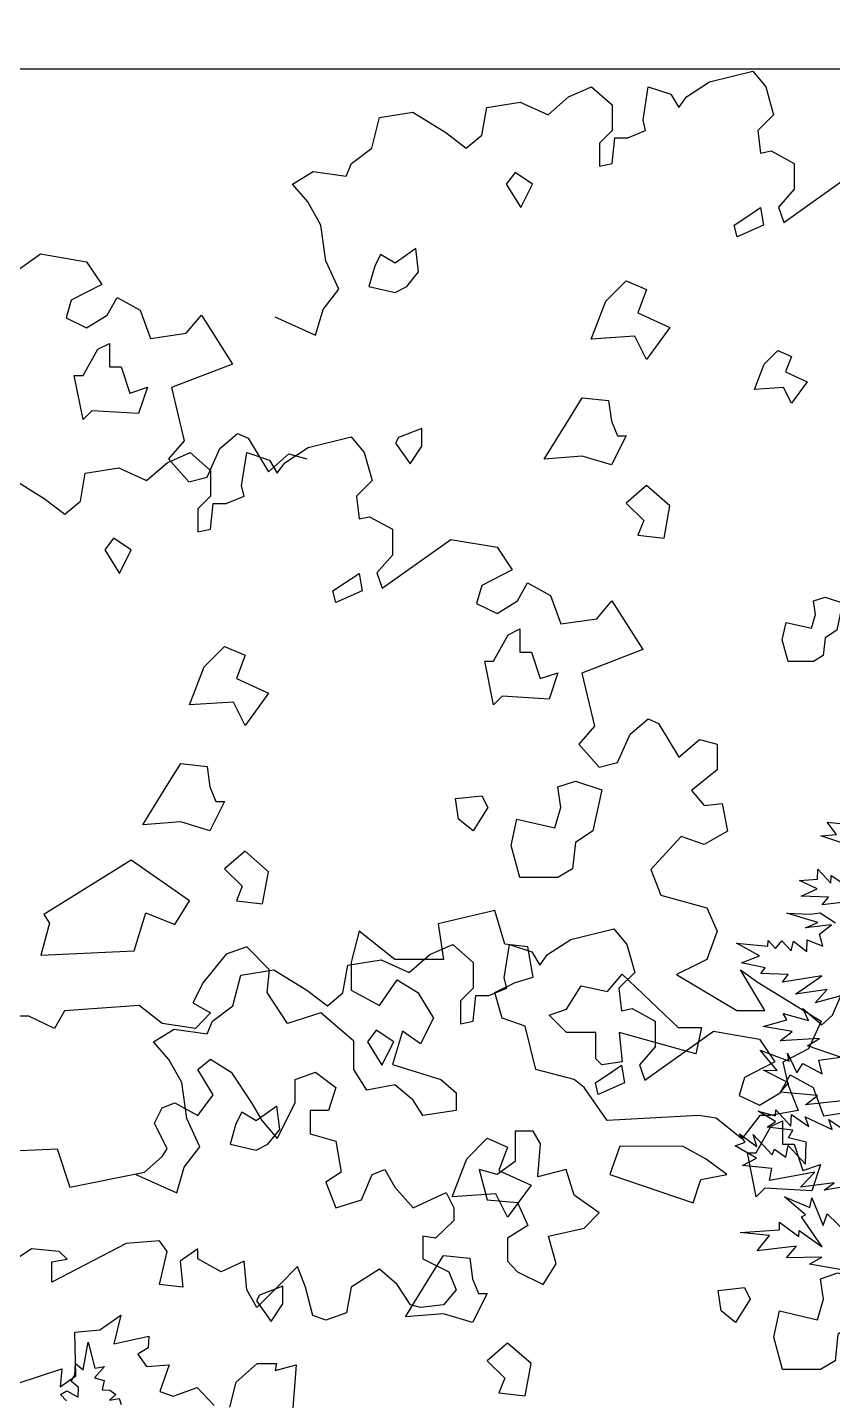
# Model space of a CAD drawing. Header units: inches. Extents: x -11 to 128, y 7 to 56.
# Drawn here: x 24.42 to 24.909, y 23.309 to 24.143 of the extents above; entities that cross this region are included whole.
import ezdxf

# ---------------------------------------------------------------- set-up
doc = ezdxf.new("R2010")
doc.units = ezdxf.units.IN
doc.header["$MEASUREMENT"] = 0
doc.layers.add('CAY', color=94, linetype='Continuous')
doc.layers.add('CAY-3', color=61, linetype='Continuous')
picture_1 = doc.add_image_def('image1.jpg', size_in_pixel=(1680, 1093))

# ---------------------------------------------------------------- blocks, each defined once
blk = doc.blocks.new('A$C76451831')
at = {"layer": 'CAY'}
for p, q in [((1479.9, 1929.8), (1538.3, 1944)), ((1538.3, 1944), (1555.9, 1922.7)), ((1288.9, 1909.2), (1320.1, 1922.7)), ((1320.1, 1922.7), (1347.8, 1898.6)), ((1389.7, 1877.9), (1396.8, 1922.7)), ((1396.8, 1922.7), (1427.4, 1912.7)), ((1448.6, 1909.2), (1479.9, 1929.8)), ((1555.9, 1922.7), (1566.6, 1885)), ((1178, 1895), (1223.4, 1902.1)), ((1223.4, 1902.1), (1261.1, 1885)), ((1261.1, 1885), (1288.9, 1909.2)), ((1347.8, 1898.6), (1347.8, 1863.8)), ((1427.4, 1912.7), (1438, 1895)), ((1438, 1895), (1448.6, 1909.2)), ((1022.3, 1839.6), (1033, 1881.5)), ((1033, 1881.5), (1077.8, 1888.5)), ((1077.8, 1888.5), (1122.6, 1860.8)), ((1171.5, 1857.3), (1178, 1895)), ((1393.2, 1863.8), (1389.7, 1877.9)), ((1566.6, 1885), (1545.3, 1863.8)), ((1122.6, 1860.8), (1150.3, 1839.6)), ((1347.8, 1863.8), (1330.7, 1846.6)), ((1369, 1853.7), (1393.2, 1863.8)), ((1545.3, 1863.8), (1548.9, 1833.1)), ((1150.3, 1839.6), (1171.5, 1857.3)), ((1330.7, 1846.6), (1330.7, 1815.4)), ((1347.8, 1818.9), (1351.4, 1853.7)), ((1351.4, 1853.7), (1369, 1853.7)), ((994.6, 1818.9), (1022.3, 1839.6)), ((1548.9, 1833.1), (1563, 1836)), ((1563, 1836), (1594.3, 1818.9)), ((915, 1791.2), (942.7, 1808.3)), ((942.7, 1808.3), (987.6, 1801.8)), ((987.6, 1801.8), (994.6, 1818.9)), ((1330.7, 1815.4), (1347.8, 1818.9)), ((1580.1, 1739.3), (1673.3, 1805.4)), ((1594.3, 1818.9), (1594.3, 1784.1)), ((1673.3, 1805.4), (1735.8, 1794.7)), ((935.7, 1767), (915, 1791.2)), ((1735.8, 1794.7), (1756.4, 1764.1)), ((3764, 1772.8), (3822.4, 1787)), ((3822.4, 1787), (3840.1, 1765.7)), ((953.4, 1735.8), (935.7, 1767)), ((1594.3, 1784.1), (1573, 1759.9)), ((3732.8, 1752.2), (3764, 1772.8)), ((1573, 1759.9), (1580.1, 1739.3)), ((1756.4, 1764.1), (1715.1, 1742.8)), ((3545.3, 1728), (3573, 1752.2)), ((3573, 1752.2), (3604.2, 1765.7)), ((3604.2, 1765.7), (3631.9, 1741.6)), ((3673.8, 1720.9), (3680.9, 1765.7)), ((3680.9, 1765.7), (3711.5, 1755.7)), ((3711.5, 1755.7), (3722.2, 1738)), ((3722.2, 1738), (3732.8, 1752.2)), ((3840.1, 1765.7), (3850.7, 1728)), ((959.8, 1687.4), (953.4, 1735.8)), ((1715.1, 1742.8), (1708.1, 1718.6)), ((1763.5, 1722.2), (1777.1, 1746.4)), ((1777.1, 1746.4), (1808.3, 1729.3)), ((1808.3, 1729.3), (1822.5, 1690.9)), ((3317.1, 1724.4), (3361.9, 1731.5)), ((3361.9, 1731.5), (3406.7, 1703.8)), ((3455.6, 1700.3), (3462.1, 1738)), ((3462.1, 1738), (3507.5, 1745.1)), ((3507.5, 1745.1), (3545.3, 1728)), ((3631.9, 1741.6), (3631.9, 1706.7)), ((1708.1, 1718.6), (1735.8, 1705.1)), ((1735.8, 1705.1), (1763.5, 1722.2)), ((3306.5, 1682.6), (3317.1, 1724.4)), ((3677.3, 1706.7), (3673.8, 1720.9)), ((3850.7, 1728), (3829.5, 1706.7)), ((1822.5, 1690.9), (1870.8, 1698)), ((3406.7, 1703.8), (3434.4, 1682.6)), ((3434.4, 1682.6), (3455.6, 1700.3)), ((3631.9, 1706.7), (3614.8, 1689.6)), ((3631.9, 1661.9), (3635.5, 1696.7)), ((3635.5, 1696.7), (3653.2, 1696.7)), ((3653.2, 1696.7), (3677.3, 1706.7)), ((3829.5, 1706.7), (3833, 1676.1)), ((977.5, 1649), (959.8, 1687.4)), ((3278.8, 1661.9), (3306.5, 1682.6)), ((3614.8, 1689.6), (3614.8, 1658.4)), ((3833, 1676.1), (3847.2, 1679)), ((3847.2, 1679), (3878.4, 1661.9)), ((3271.7, 1644.8), (3278.8, 1661.9)), ((3614.8, 1658.4), (3631.9, 1661.9)), ((3878.4, 1661.9), (3878.4, 1627.1)), ((956.3, 1621.3), (977.5, 1649)), ((3199.2, 1634.2), (3226.9, 1651.3)), ((3226.9, 1651.3), (3271.7, 1644.8)), ((3864.3, 1582.3), (3957.4, 1648.4)), ((946.3, 1586.5), (956.3, 1621.3)), ((3219.8, 1610), (3199.2, 1634.2)), ((3878.4, 1627.1), (3857.2, 1602.9)), ((890.9, 1611.3), (946.3, 1586.5)), ((3237.5, 1578.7), (3219.8, 1610)), ((3857.2, 1602.9), (3864.3, 1582.3)), ((3244, 1530.4), (3237.5, 1578.7)), ((2764.5, 1473.6), (2857.6, 1539.7)), ((2857.6, 1539.7), (2920.1, 1529)), ((2920.1, 1529), (2940.8, 1498.4)), ((3261.7, 1492), (3244, 1530.4)), ((2940.8, 1498.4), (2899.5, 1477.1)), ((3240.4, 1464.3), (3261.7, 1492)), ((2899.5, 1477.1), (2892.4, 1452.9)), ((2947.9, 1456.5), (2961.4, 1480.7)), ((2961.4, 1480.7), (2992.7, 1463.6)), ((2892.4, 1452.9), (2920.1, 1439.4)), ((2920.1, 1439.4), (2947.9, 1456.5)), ((2992.7, 1463.6), (3006.8, 1425.2)), ((3055.2, 1432.3), (3075.8, 1456.5)), ((3075.8, 1456.5), (3117.7, 1390.4)), ((3175, 1454.3), (3230.4, 1429.5)), ((3230.4, 1429.5), (3240.4, 1464.3)), ((3006.8, 1425.2), (3055.2, 1432.3)), ((3117.7, 1390.4), (3035.1, 1358.6)), ((3035.1, 1358.6), (3052.2, 1286.6)), ((5943, 1269.4), (5949.7, 1306.8)), ((5949.7, 1306.8), (5958.9, 1271.5)), ((3052.2, 1286.6), (3031, 1262.4)), ((5931.9, 1262.1), (5932.4, 1277.9)), ((5932.4, 1277.9), (5943, 1269.4)), ((5972.1, 1273.8), (5958.5, 1258.4)), ((5958.9, 1271.5), (5972.1, 1273.8)), ((5926.6, 1254.1), (5931.9, 1262.1)), ((5936.7, 1245.6), (5926.6, 1254.1)), ((5936.3, 1232.4), (5936.7, 1245.6)), ((5958.5, 1258.4), (5971.5, 1255.2)), ((5971.5, 1255.2), (5968.8, 1242.2)), ((5912.4, 1236), (5920.7, 1241.1)), ((5920.2, 1227.6), (5912.4, 1236)), ((5920.7, 1241.1), (5936.3, 1232.4)), ((5968.8, 1242.2), (5979.2, 1241.8)), ((5987.1, 1236.1), (5978.7, 1228.2)), ((5978.7, 1228.2), (5991.9, 1230.5)), ((5979.2, 1241.8), (5987.1, 1236.1)), ((5991.9, 1230.5), (5994.4, 1222.3)), ((3915.1, 501.1), (3898, 463.3)), ((3898, 463.3), (3863.2, 445.6)), ((3863.2, 445.6), (3870.3, 414.4)), ((3870.3, 414.4), (3883.8, 380.2)), ((3831.9, 373.1), (3807.8, 341.8)), ((3846.1, 373.1), (3831.9, 373.1)), ((3883.8, 380.2), (3846.1, 373.1))]:
    blk.add_line(p, q, dxfattribs=at)
for points in [[(1240.2, 1791.1), (1216.4, 1806.9), (1204.5, 1791.1), (1224.3, 1759.4)], [(1537.1, 1751.5), (1548.9, 1759.4), (1552.9, 1735.6), (1517.3, 1719.8), (1513.3, 1735.6)], [(1085.8, 1672.3), (1081.8, 1704), (1054.1, 1684.2), (1034.3, 1696), (1026.4, 1680.2), (1018.5, 1652.5), (1054.1, 1644.6), (1069.9, 1652.5)], [(1750.8, 1676.2), (1766.7, 1684.2), (1766.7, 1652.5), (1782.5, 1652.5), (1794.4, 1616.8), (1818.1, 1624.8), (1806.3, 1589.1), (1742.9, 1593.1), (1731.1, 1581.2), (1719.2, 1640.6), (1731.1, 1640.6)], [(1339.1, 1632.7), (1366.8, 1660.4), (1394.5, 1648.5), (1382.7, 1616.8), (1426.2, 1597), (1394.5, 1553.5), (1378.7, 1585.2), (1319.3, 1581.2)], [(3524.3, 1634.1), (3500.5, 1649.9), (3488.6, 1634.1), (3508.4, 1602.4)], [(3821.2, 1594.5), (3833.1, 1602.4), (3837, 1578.6), (3801.4, 1562.8), (3797.4, 1578.6)], [(3369.9, 1515.3), (3365.9, 1547), (3338.2, 1527.2), (3318.4, 1539), (3310.5, 1523.2), (3302.6, 1495.5), (3338.2, 1487.6), (3354, 1495.5)], [(1287.7, 1470.3), (1307.5, 1502), (1343.1, 1498), (1347, 1470.3), (1355, 1450.5), (1366.8, 1450.5), (1347, 1410.9), (1307.5, 1422.8), (1256, 1418.8)], [(3623.3, 1475.7), (3651, 1503.4), (3678.7, 1491.5), (3666.8, 1459.8), (3710.3, 1440), (3678.7, 1396.5), (3662.8, 1428.1), (3603.5, 1424.2)], [(1754.8, 1391.1), (1762.7, 1426.7), (1814.2, 1414.8), (1822.1, 1442.6), (1818.1, 1470.3), (1841.9, 1478.2), (1877.5, 1466.3), (1865.7, 1410.9), (1841.9, 1395), (1837.9, 1359.4), (1818.1, 1347.5), (1766.7, 1347.5)], [(1058.5, 1448.2), (1054.5, 1440.3), (1074.3, 1412.6), (1090.2, 1436.3), (1090.2, 1460.1)], [(1683.5, 1426.7), (1679.6, 1454.5), (1715.2, 1458.4), (1723.1, 1442.6), (1703.3, 1410.9)], [(2935.2, 1410.5), (2951, 1418.5), (2951, 1386.8), (2966.9, 1386.8), (2978.8, 1351.1), (3002.5, 1359.1), (2990.6, 1323.4), (2927.3, 1327.4), (2915.4, 1315.5), (2903.5, 1374.9), (2915.4, 1374.9)], [(3837.8, 1390.3), (3856.3, 1408.8), (3874.8, 1400.9), (3866.9, 1379.8), (3895.9, 1366.6), (3874.8, 1337.5), (3864.2, 1358.6), (3824.6, 1356)], [(1418.3, 1311.9), (1426.2, 1355.4), (1394.5, 1383.2), (1366.8, 1359.4), (1390.6, 1335.6), (1382.7, 1315.8)], [(3571.8, 1313.3), (3591.6, 1345), (3627.2, 1341), (3631.2, 1313.3), (3639.1, 1293.5), (3651, 1293.5), (3631.2, 1253.9), (3591.6, 1265.8), (3540.1, 1261.8)], [(3342.6, 1291.2), (3338.7, 1283.3), (3358.5, 1255.6), (3374.3, 1279.3), (3374.3, 1303.1)], [(3702.4, 1154.9), (3710.3, 1198.4), (3678.7, 1226.2), (3651, 1202.4), (3674.7, 1178.6), (3666.8, 1158.8)], [(3862.3, 1017), (3867.6, 1040.8), (3901.9, 1032.9), (3907.2, 1051.4), (3904.5, 1069.8), (3920.4, 1075.1), (3944.1, 1067.2), (3936.2, 1030.2), (3920.4, 1019.7), (3917.7, 995.9), (3904.5, 988), (3870.2, 988)]]:
    blk.add_lwpolyline(points, close=True, dxfattribs=at)
for points in [[(730.4, 1328.3), (790.5, 1348.3), (788.4, 1324.1), (809.5, 1338.8), (808.4, 1397.9), (842.2, 1401.1), (870.6, 1421.1), (861.1, 1382.1), (908.6, 1392.6), (907.6, 1376.8), (893.8, 1368.4), (905.4, 1351.5), (936, 1353.6), (923.4, 1317.7), (941.3, 1311.4), (974, 1323), (997.2, 1298.7)], [(1018.3, 1296.6), (1026.7, 1330.4), (1055.2, 1355.7), (1081.6, 1355.7), (1079.5, 1346.2), (1107.9, 1353.6), (1102.7, 1284)], [(3979.1, 158.1), (3899.4, 171.8), (3916.1, 181.6), (3868, 180.6), (3881.7, 196.4), (3828.5, 190.1), (3845, 210.9), (3805.3, 215), (3858.5, 218.6), (3858.8, 229), (3884.9, 209.5), (3885.2, 217.6), (3916.5, 195.2), (3888.5, 236.1), (3894, 238.6), (3865.5, 263.2), (3899.8, 248.8), (3902.6, 261.9), (3917.6, 224.2), (3923.1, 239.9), (3951.6, 212.6)], [(3983.5, 283.1), (3919.2, 272.2), (3932.7, 282.1), (3887.2, 276), (3906.5, 296.7), (3844.9, 285.2), (3848.2, 301.4), (3808.5, 305.5), (3827.4, 315.3), (3798.5, 332.2), (3812.3, 337.1), (3804.5, 348.3), (3827.9, 331.1), (3823.1, 347.6), (3848.9, 320), (3851.8, 327.6), (3867.3, 316.6), (3870.6, 332.4), (3893.7, 307.5), (3894.8, 337), (3871, 343.2), (3876.8, 353.5), (3842, 357.4), (3853.2, 365.2), (3829.6, 379.1), (3853.4, 372.9), (3853.7, 381), (3874.2, 359), (3874.8, 374.8), (3898.2, 358.2), (3893.2, 371.5), (3929.8, 354.3), (3925.3, 367.6), (3958.9, 345.2)], [(3947.5, 393.6), (3893.8, 387.8), (3910.1, 400.4), (3860, 404.8), (3870.8, 417.6), (3837, 434.6), (3855.6, 434), (3832.5, 461.5), (3871.9, 447), (3869.5, 457.5), (3882.2, 430.8), (3890.3, 443.7), (3916.6, 429.6), (3911.8, 448.3), (3941.4, 452.3), (3896.6, 467.5), (3912.8, 477.3), (3859.7, 474.2), (3876, 486.8), (3836.3, 493.6), (3868.4, 502.9), (3863.7, 511.2), (3897.8, 501.9), (3890.2, 518), (3916.2, 495.8), (3930.2, 508.9), (3941.6, 535.3), (3906.8, 525.6), (3923.3, 543.6), (3880.5, 537.4), (3915.8, 562.4), (3862.5, 553.9), (3870.5, 564), (3833.4, 565.3), (3839.1, 573.3), (3807.2, 579.8), (3831.5, 589.4), (3800.4, 606.4), (3842.9, 602.6), (3843.1, 610.3), (3853.2, 599.5), (3861.7, 609.7), (3874.4, 596.1), (3877.5, 609.1), (3895.6, 595.3), (3896.2, 611.2), (3917.2, 602.3), (3912.8, 618.8), (3929.1, 631.3), (3894, 627.1), (3910.6, 634.7), (3868.4, 647.1), (3900.1, 646), (3913.8, 647.7), (3934.6, 633.9)], [(3970.1, 664.8), (3916.4, 658.5), (3924.9, 668.7), (3887.8, 670), (3909.5, 680.1), (3885.8, 691.3), (3909.9, 693.2), (3910.4, 706.8), (3928.3, 687.6), (3928.7, 698), (3954.8, 681.2)], [(3951.4, 739.8), (3914.7, 752), (3936, 753.5), (3923, 770.3), (3962.8, 766.2)]]:
    blk.add_lwpolyline(points, dxfattribs=at)
at = {"layer": 'CAY-3'}
for p, q in [((3100.6, 1276), (3124.7, 1296.6)), ((3124.7, 1296.6), (3138.9, 1290.1)), ((3138.9, 1290.1), (3166.6, 1244.7)), ((3220.2, 1277.6), (3278.5, 1291.8)), ((3278.5, 1291.8), (3296.2, 1270.6)), ((3029.1, 1257), (3060.4, 1270.6)), ((3060.4, 1270.6), (3088.1, 1246.4)), ((3083.5, 1237.6), (3100.6, 1276)), ((3130, 1225.7), (3137, 1270.6)), ((3137, 1270.6), (3167.7, 1260.5)), ((3166.6, 1244.7), (3194.3, 1268.9)), ((3188.9, 1257), (3220.2, 1277.6)), ((3194.3, 1268.9), (3218.5, 1262.4)), ((3296.2, 1270.6), (3306.9, 1232.8)), ((2918.3, 1242.8), (2963.7, 1249.9)), ((2963.7, 1249.9), (3001.4, 1232.8)), ((3001.4, 1232.8), (3029.1, 1257)), ((3031, 1262.4), (3058.7, 1231.2)), ((3088.1, 1246.4), (3088.1, 1211.6)), ((3167.7, 1260.5), (3178.3, 1242.8)), ((3178.3, 1242.8), (3188.9, 1257)), ((2818.1, 1236.4), (2862.9, 1208.6)), ((2911.8, 1205.1), (2918.3, 1242.8)), ((3058.7, 1231.2), (3083.5, 1237.6)), ((3306.9, 1232.8), (3285.6, 1211.6)), ((2862.9, 1208.6), (2890.6, 1187.4)), ((3088.1, 1211.6), (3071, 1194.5)), ((3109.3, 1201.6), (3133.5, 1211.6)), ((3133.5, 1211.6), (3130, 1225.7)), ((3285.6, 1211.6), (3289.2, 1180.9)), ((2890.6, 1187.4), (2911.8, 1205.1)), ((3071, 1194.5), (3071, 1163.2)), ((3088.1, 1166.8), (3091.6, 1201.6)), ((3091.6, 1201.6), (3109.3, 1201.6)), ((3289.2, 1180.9), (3303.3, 1183.9)), ((3303.3, 1183.9), (3334.6, 1166.8)), ((3071, 1163.2), (3088.1, 1166.8)), ((3320.4, 1087.1), (3413.6, 1153.2)), ((3334.6, 1166.8), (3334.6, 1131.9)), ((3413.6, 1153.2), (3476.1, 1142.6)), ((3476.1, 1142.6), (3496.7, 1111.9)), ((3334.6, 1131.9), (3313.3, 1107.8)), ((3313.3, 1107.8), (3320.4, 1087.1)), ((3496.7, 1111.9), (3455.4, 1090.7)), ((3455.4, 1090.7), (3448.4, 1066.5)), ((3503.8, 1070), (3517.3, 1094.2)), ((3517.3, 1094.2), (3548.6, 1077.1)), ((3448.4, 1066.5), (3476.1, 1052.9)), ((3476.1, 1052.9), (3503.8, 1070)), ((3548.6, 1077.1), (3562.7, 1038.8)), ((3611.1, 1045.8), (3631.7, 1070)), ((3631.7, 1070), (3673.6, 1003.9)), ((3562.7, 1038.8), (3611.1, 1045.8)), ((3673.6, 1003.9), (3591, 972.1)), ((3591, 972.1), (3608.1, 900.1)), ((3608.1, 900.1), (3586.9, 875.9)), ((3656.5, 889.5), (3680.7, 910.2)), ((3680.7, 910.2), (3694.8, 903.7)), ((3694.8, 903.7), (3722.5, 858.3)), ((3586.9, 875.9), (3614.6, 844.7)), ((3639.4, 851.2), (3656.5, 889.5)), ((3722.5, 858.3), (3750.2, 882.4)), ((3750.2, 882.4), (3774.4, 875.9)), ((3774.4, 875.9), (3774.4, 841.1)), ((3614.6, 844.7), (3639.4, 851.2)), ((3774.4, 841.1), (3739.6, 813.4)), ((3739.6, 813.4), (3756.7, 792.8)), ((3756.7, 792.8), (3780.9, 795.7)), ((3780.9, 795.7), (3788, 758)), ((3725.5, 750.9), (3684.2, 706.1)), ((3756.7, 740.3), (3725.5, 750.9)), ((3788, 758), (3756.7, 740.3)), ((3684.2, 706.1), (3697.8, 671.3)), ((3697.8, 671.3), (3760.3, 654.2)), ((3473.1, 650.6), (3396.5, 632.9)), ((3486.7, 605.2), (3473.1, 650.6)), ((3760.3, 654.2), (3774.4, 622.9)), ((3396.5, 632.9), (3403.5, 584.6)), ((3289.2, 622.9), (3278.5, 581)), ((3337.5, 584.6), (3289.2, 622.9)), ((3774.4, 622.9), (3760.3, 584.6)), ((3137, 601.7), (3109.3, 591.6)), ((3167.7, 570.4), (3137, 601.7)), ((3517.9, 601.7), (3486.7, 605.2)), ((3525, 560.4), (3517.9, 601.7)), ((3109.3, 591.6), (3078.1, 553.3)), ((3278.5, 581), (3278.5, 542.7)), ((3403.5, 584.6), (3337.5, 584.6)), ((3746.7, 577.5), (3719, 563.9)), ((3760.3, 584.6), (3746.7, 577.5)), ((3164.8, 539.7), (3167.7, 570.4)), ((3500.8, 553.3), (3525, 560.4)), ((3719, 563.9), (3800.7, 515.2)), ((3839, 515.2), (3805.7, 570.4)), ((3805.7, 570.4), (3829.8, 553.3)), ((3078.1, 553.3), (3063.9, 525.6)), ((3192.5, 497.8), (3164.8, 539.7)), ((3278.5, 542.7), (3316.9, 522)), ((3316.9, 522), (3341, 556.8)), ((3341, 556.8), (3368.8, 539.7)), ((3368.8, 539.7), (3390, 504.9)), ((3473.1, 539.7), (3500.8, 553.3)), ((3483.1, 504.9), (3473.1, 539.7)), ((3829.8, 553.3), (3915.1, 501.1)), ((2991.4, 522), (2890.2, 514.9)), ((3022.7, 497.8), (2991.4, 522)), ((3063.9, 525.6), (3088.1, 512)), ((2841.8, 507.9), (2797, 507.9)), ((2876.6, 490.8), (2841.8, 507.9)), ((2890.2, 514.9), (2876.6, 490.8)), ((3088.1, 512), (3067.5, 490.8)), ((3237.3, 512), (3192.5, 497.8)), ((3282.1, 473.7), (3237.3, 512)), ((3390, 504.9), (3372.3, 470.1)), ((3514.4, 494.3), (3483.1, 504.9)), ((3800.7, 515.2), (3839, 515.2)), ((3067.5, 490.8), (3022.7, 497.8)), ((3348.1, 487.2), (3334.6, 442.4)), ((3372.3, 470.1), (3348.1, 487.2)), ((3528.5, 435.3), (3514.4, 494.3)), ((3282.1, 435.3), (3282.1, 473.7)), ((3071, 435.3), (3088.1, 449.5)), ((3088.1, 449.5), (3115.8, 431.8)), ((3091.6, 401.1), (3071, 435.3)), ((3115.8, 431.8), (3143.5, 390.5)), ((3202.5, 421.8), (3230.2, 431.8)), ((3230.2, 431.8), (3257.9, 411.1)), ((3299.8, 407.6), (3282.1, 435.3)), ((3334.6, 442.4), (3400, 421.8)), ((3580.4, 421.8), (3528.5, 435.3)), ((3202.5, 390.5), (3202.5, 421.8)), ((3257.9, 411.1), (3247.9, 379.9)), ((3337.5, 414.7), (3299.8, 407.6)), ((3362.3, 394), (3337.5, 414.7)), ((3400, 421.8), (3420.6, 404.1)), ((3594, 411.1), (3580.4, 421.8)), ((3625.2, 366.3), (3594, 411.1)), ((3022.7, 383.4), (3039.8, 390.5)), ((3039.8, 390.5), (3071, 373.4)), ((3071, 373.4), (3091.6, 401.1)), ((3143.5, 390.5), (3157.7, 366.3)), ((3178.3, 342.1), (3202.5, 390.5)), ((3375.8, 373.4), (3362.3, 394)), ((3420.6, 404.1), (3420.6, 379.9)), ((3012, 362.8), (3022.7, 383.4)), ((3223.1, 379.9), (3223.1, 348.6)), ((3247.9, 379.9), (3223.1, 379.9)), ((3420.6, 379.9), (3375.8, 373.4)), ((3748.8, 373.1), (3625.2, 366.3)), ((3773, 369.5), (3748.8, 373.1)), ((3029.1, 328), (3012, 362.8)), ((3157.7, 366.3), (3178.3, 342.1)), ((3807.8, 341.8), (3773, 369.5)), ((3223.1, 348.6), (3257.9, 338.6)), ((3257.9, 338.6), (3265, 296.7)), ((2744, 322.4), (2880.2, 328)), ((2880.2, 328), (2897.3, 276)), ((2998.5, 296.7), (3022.7, 317.9)), ((3022.7, 317.9), (3029.1, 328)), ((3306.9, 293.2), (3323.9, 300.2)), ((3323.9, 300.2), (3337.5, 276.1)), ((2897.3, 276), (2998.5, 296.7)), ((3265, 296.7), (3244.4, 283.1)), ((3244.4, 283.1), (3257.9, 248.3)), ((3292.7, 259), (3306.9, 293.2)), ((3337.5, 276.1), (3362.3, 248.3)), ((3362.3, 248.3), (3407.1, 269)), ((3407.1, 269), (3417.7, 248.3)), ((3257.9, 248.3), (3292.7, 259)), ((3417.7, 248.3), (3417.7, 231.2)), ((3417.7, 231.2), (3392.9, 207)), ((3375.8, 210), (3375.8, 179.3)), ((3392.9, 207), (3375.8, 210)), ((2845.4, 192.9), (2824.7, 178.7)), ((2883.1, 189.3), (2845.4, 192.9)), ((2973.7, 200), (2873.1, 147.5)), ((2893.7, 178.7), (2883.1, 189.3)), ((3019.1, 203.5), (2973.7, 200)), ((3029.1, 189.3), (3019.1, 203.5)), ((3019.1, 144.5), (3029.1, 189.3)), ((3071, 192.9), (3046.8, 175.8)), ((3071, 179.3), (3071, 192.9)), ((2873.1, 175.2), (2893.7, 178.7)), ((2873.1, 147.5), (2873.1, 175.2)), ((3046.8, 175.8), (3050.4, 141)), ((3102.3, 161.6), (3071, 179.3)), ((3133.5, 175.8), (3102.3, 161.6)), ((3137, 137.4), (3133.5, 175.8)), ((3206, 168.7), (3181.9, 144.5)), ((3216.6, 141), (3206, 168.7)), ((3375.8, 179.3), (3410.6, 161.6)), ((3316.9, 165.2), (3278.5, 141)), ((3341, 144.5), (3316.9, 165.2)), ((3410.6, 161.6), (3420.6, 137.4)), ((3050.4, 141), (3019.1, 144.5)), ((3150.6, 113.3), (3137, 137.4)), ((3181.9, 144.5), (3150.6, 113.3)), ((3226.7, 102.6), (3216.6, 141)), ((3278.5, 141), (3272.1, 106.2)), ((3358.7, 116.8), (3341, 144.5)), ((3420.6, 137.4), (3403.5, 116.8)), ((3372.3, 113.3), (3358.7, 116.8)), ((3403.5, 116.8), (3372.3, 113.3)), ((3244.4, 96.1), (3226.7, 102.6)), ((3272.1, 106.2), (3244.4, 96.1))]:
    blk.add_line(p, q, dxfattribs=at)
for points in [[(2980.4, 1138.9), (2956.7, 1154.8), (2944.8, 1138.9), (2964.6, 1107.2)], [(3277.4, 1099.3), (3289.2, 1107.2), (3293.2, 1083.5), (3257.6, 1067.6), (3253.6, 1083.5)], [(3491.1, 1024.1), (3507, 1032), (3507, 1000.3), (3522.8, 1000.3), (3534.7, 964.7), (3558.4, 972.6), (3546.6, 936.9), (3483.2, 940.9), (3471.3, 929), (3459.5, 988.4), (3471.3, 988.4)], [(3079.4, 980.5), (3107.1, 1008.2), (3134.8, 996.3), (3123, 964.7), (3166.5, 944.9), (3134.8, 901.3), (3119, 933), (3059.6, 929)], [(3027.9, 818.1), (3047.7, 849.8), (3083.4, 845.8), (3087.3, 818.1), (3095.2, 798.3), (3107.1, 798.3), (3087.3, 758.7), (3047.7, 770.6), (2996.3, 766.6)], [(3495.1, 738.9), (3503, 774.6), (3554.5, 762.7), (3562.4, 790.4), (3558.4, 818.1), (3582.2, 826), (3617.8, 814.2), (3605.9, 758.7), (3582.2, 742.9), (3578.2, 707.2), (3558.4, 695.3), (3507, 695.3)], [(3423.8, 774.6), (3419.9, 802.3), (3455.5, 806.2), (3463.4, 790.4), (3443.6, 758.7)], [(3158.6, 659.7), (3166.5, 703.3), (3134.8, 731), (3107.1, 707.2), (3130.9, 683.5), (3123, 663.7)], [(3039.8, 632), (3059.6, 663.7), (2980.4, 719.1), (2862.1, 645.5), (2870, 633.6), (2858.2, 590.1), (2984.4, 596.3), (3000.2, 647.8)], [(3570.3, 517.1), (3590.1, 548.8), (3625.7, 540.9), (3645.5, 564.6), (3721.6, 492.2), (3753.2, 492.2), (3745.3, 456.6), (3641.6, 485.4), (3645.5, 445.8), (3617.8, 441.9), (3609.9, 449.8), (3609.9, 485.4), (3570.3, 485.4), (3546.6, 509.2)], [(3535, 335), (3525, 352.1), (3500.8, 352.1), (3500.8, 310.9), (3476.1, 293.2), (3451.9, 300.2), (3462.5, 259), (3503.8, 255.4), (3517.9, 224.1), (3490.2, 207), (3490.2, 175.8), (3503.8, 161.6), (3538.6, 144.5), (3556.3, 172.2), (3545.6, 210), (3594, 220.6), (3614.6, 241.3), (3580.4, 265.4), (3569.8, 300.2), (3531.5, 290.2)], [(3728.2, 331.2), (3642.3, 331.5), (3628.8, 293.2), (3741.7, 255.1), (3752.3, 286.4), (3787.1, 293.5), (3759.4, 314.1)]]:
    blk.add_lwpolyline(points, close=True, dxfattribs=at)

msp = doc.modelspace()

# ---------------------------------------------------------------- linework, layer by layer
msp.add_line((11.56044, 24.11828), (31.63044, 24.11828))

# ---------------------------------------------------------------- block references
at = {"layer": 'CAY', "xscale": 0.0004489089019145984, "yscale": 0.0004489089019145984, "zscale": 0.0004489089019145984}
for p in [(23.14473, 23.31472), (21.78568, 22.75783), (24.08562, 22.72302)]:
    msp.add_blockref('A$C76451831', p, dxfattribs=at)

# ---------------------------------------------------------------- pictures from other files: only their frames are drawn
image = msp.add_image(picture_1, insert=(12.49661, 7.37723), size_in_units=(74.4025, 48.40591))
image.dxf.flags = 6

doc.saveas('drawing.dxf')
